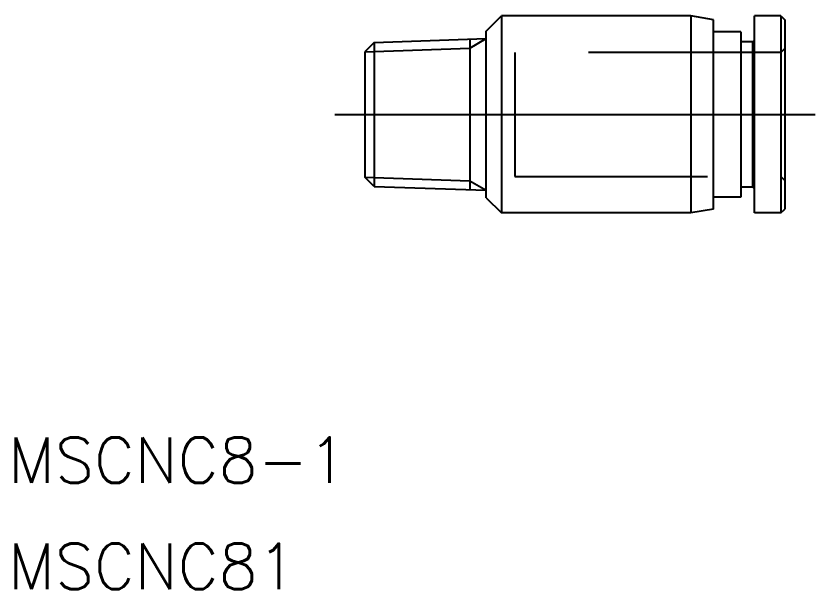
# Model space of a CAD drawing. Extents: x -73 to 9.5, y -31.3 to 8.5.
# Drawn here: x -73 to -20.3, y -31.3 to 6.5 of the extents above; entities that cross this region are included whole.
import ezdxf

# ---------------------------------------------------------------- set-up
doc = ezdxf.new("R2010")
doc.units = 0
doc.linetypes.add('CENTER', pattern=[50.8, 31.75, -6.35, 6.35, -6.35])
doc.linetypes.add('DASHED', pattern=[19.05, 12.7, -6.35])
doc.layers.get('0').update_dxf_attribs({"linetype": 'CONTINUOUS'})
doc.layers.add('CENTER', color=1, linetype='CENTER')
doc.styles.get("Standard").update_dxf_attribs({"font": 'txt.shx', "height": 3, "bigfont": 'bigfont.shx'})

msp = doc.modelspace()

# ---------------------------------------------------------------- linework, layer by layer
at = {"color": 7, "linetype": 'CONTINUOUS'}
for p, q in [((-41.996, 5.5), (-40.996, 6.5)), ((-40.996, 6.5), (-40.996, -6.5)), ((-28.496, 6.5), (-40.996, 6.5)), ((-28.496, 6.5), (-28.496, -6.5)), ((-26.996, 6.25), (-28.496, 6.5)), ((-24.296, -6.5), (-24.296, 6.5)), ((-22.546, 6.5), (-24.296, 6.5)), ((-22.546, 6.5), (-22.546, -6.5)), ((-22.546, 6.5), (-22.296, 6.25)), ((-26.996, -6.25), (-26.996, 6.25)), ((-22.296, 6.25), (-22.296, -6.25)), ((-41.996, -5.5), (-41.996, 5.5)), ((-25.196, 5.45), (-26.996, 5.45)), ((-25.196, 5.45), (-25.196, -5.45)), ((-49.394, 4.746), (-49.996, 4.144)), ((-49.394, 4.746), (-41.996, 5.005)), ((-49.394, 4.746), (-49.394, -4.746)), ((-43.067, 4.967), (-43.067, -4.967)), ((-41.996, -5.005), (-41.996, 5.005)), ((-24.396, 4.8), (-25.196, 4.8)), ((-24.396, 4.8), (-24.296, 4.9)), ((-24.396, -4.8), (-24.396, 4.8)), ((-49.996, 4.144), (-49.996, -4.144)), ((-49.394, -4.746), (-49.996, -4.144)), ((-49.394, -4.746), (-41.996, -5.005)), ((-24.396, -4.8), (-25.196, -4.8)), ((-24.396, -4.8), (-24.296, -4.9)), ((-41.996, -5.5), (-40.996, -6.5)), ((-25.196, -5.45), (-26.996, -5.45)), ((-26.996, -6.25), (-28.496, -6.5)), ((-22.546, -6.5), (-22.296, -6.25)), ((-28.496, -6.5), (-40.996, -6.5)), ((-22.546, -6.5), (-24.296, -6.5))]:
    msp.add_line(p, q, dxfattribs=at)
at = {"color": 3, "linetype": 'CONTINUOUS'}
for p, q in [((-43.067, 4.386), (-41.996, 5.005)), ((-49.996, 4.144), (-43.067, 4.386)), ((-49.996, -4.144), (-43.067, -4.386)), ((-43.067, -4.386), (-41.996, -5.005))]:
    msp.add_line(p, q, dxfattribs=at)
at = {"color": 3, "linetype": 'DASHED'}
for p, q in [((-22.296, 4.35), (-22.546, 4.1)), ((-22.546, 4.1), (-40.096, 4.1)), ((-40.096, 4.1), (-40.096, -4.1)), ((-40.096, -4.1), (-22.546, -4.1)), ((-22.546, -4.1), (-22.296, -4.35))]:
    msp.add_line(p, q, dxfattribs=at)
at = {"layer": 'CENTER', "color": 1, "linetype": 'CENTER'}
msp.add_line((-51.996, 0), (-20.296, 0), dxfattribs=at)

# ---------------------------------------------------------------- texts
at = {"color": 7, "linetype": 'CONTINUOUS'}
for s, p in [('MSCNC8-1', (-73.543, -24.317)), ('MSCNC81', (-73.543, -31.317))]:
    msp.add_text(s, height=3, dxfattribs=at).set_placement(p)

doc.saveas('drawing.dxf')
